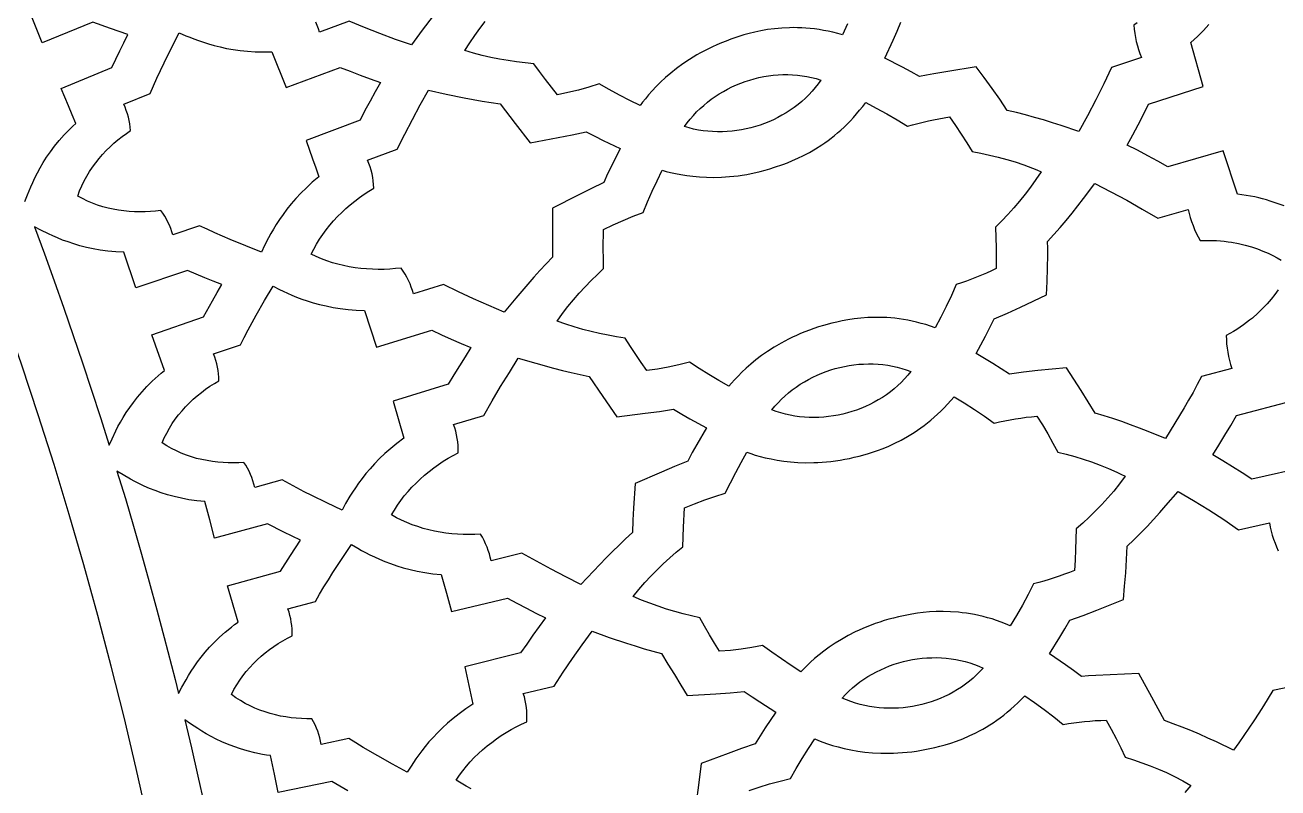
# Model space of a CAD drawing. Extents: x -550 to 550, y -550 to 550.
# Drawn here: x 336.6 to 441.3, y 78.6 to 142.3 of the extents above; entities that cross this region are included whole.
import ezdxf

# ---------------------------------------------------------------- set-up
doc = ezdxf.new("R2010")
doc.units = 0
doc.layers.add('LAYER_1', color=18, linetype='CONTINUOUS')
doc.layers.add('LAYER_10', color=4, linetype='CONTINUOUS')

msp = doc.modelspace()

# ---------------------------------------------------------------- linework, layer by layer
at = {"layer": 'LAYER_1'}
msp.add_lwpolyline([(0, 549.9999999999998, 0.4142135623730951), (-550, -4.34e-14, 0.4142135623730951), (0, -549.9999999999998, 0.4142135623730951), (550, -4.34e-14, 0.4142135623730951)], format="xyb", close=True, dxfattribs=at)
for points in [[(336.6043395996094, 127.5347747802734), (336.8200303891015, 128.0931182270796), (337.0923913295363, 128.7594328180502), (337.2550333805612, 129.1276328175044), (337.4380952983665, 129.5162898328882), (337.643661192634, 129.9232252741646), (337.873815173045, 130.3462605512963), (338.1306413492814, 130.7832170742463), (338.4162238310246, 131.2319162529775), (338.7326467279562, 131.6901794974526), (339.0819941497579, 132.1558282176345), (339.4663502061112, 132.6266838234861), (339.8877990066977, 133.1005677249702), (340.3484246611991, 133.5753013320497), (340.5940800929433, 133.8123059658012), (340.8503112792969, 134.0487060546875), (340.5561138957998, 134.7790722013329), (340.2522081889711, 135.5055077469378), (339.6312866210938, 136.9529266357422), (343.8587036132812, 138.7082824707031), (344.5254055442964, 140.1009597024491), (344.8669889869864, 140.7934065575693), (345.2160949707031, 141.4821929931641), (344.4805581384016, 141.7264545844407), (343.7477800434336, 141.9785868269431), (342.2884216308594, 142.4999237060547), (338.0448608398438, 140.7835540771484), (336.8778076171875, 143.7094421386719)], [(370.7161889548261, 143.0461385158675), (369.7963710172018, 141.8284028474235), (368.8913269042969, 140.6000671386719), (367.5780008062694, 141.0699395341094), (366.2717561035125, 141.5596182910312), (364.9732109246829, 142.06933073691), (363.6829833984375, 142.5993041992188), (361.2192687988281, 141.66064453125), (361.1287950628854, 141.9451480309678), (361.0231582392061, 142.2255939426557), (360.902954696136, 142.5009811632221)], [(405.3337177052517, 142.3617682035948), (404.9197387695312, 141.4473266601562), (404.5163311631891, 141.560780332499), (404.118574971771, 141.6609310459395), (403.7266241367349, 141.7483026583037), (403.3406325995393, 141.8234190274178), (402.9607543016423, 141.8868040111078), (402.5871431845022, 141.9389814671998), (402.2199531895773, 141.98047525352), (401.8593382583257, 142.0118092278943), (401.5054523322058, 142.0335072481489), (401.1584493526758, 142.0460931721099), (400.8184832611939, 142.0500908576033), (400.4857079992184, 142.0460241624552), (399.8423457296198, 142.0157930615389), (399.2295940755455, 141.9595907319698), (398.648684568662, 141.8816080363565), (398.1008487406351, 141.7860358373075), (397.5873181231307, 141.6770649974317), (397.1093242478149, 141.5588863793377), (396.6680986463537, 141.4356908456342), (396.2648728504131, 141.3116692589298), (395.5773468017578, 141.0779113769531), (395.1827230492372, 140.9318198721411), (394.7996195648096, 140.7796875486842), (394.4279036118264, 140.621944230896), (394.0674424536388, 140.4590197430906), (393.7181033535984, 140.2913439095815), (393.3797535750564, 140.1193465546826), (393.0522603813642, 139.9434575027078), (392.7354910358732, 139.7641065779707), (392.4293128019348, 139.5817236047852), (392.1335929429001, 139.3967384074652), (391.572997402948, 139.0206806376764), (391.0526425228276, 138.6393718631147), (390.57146640935, 138.2562506782904), (390.1284071693258, 137.8747556777138), (389.7224029095661, 137.4983254558954), (389.3523917368817, 137.1303986073454), (389.0173117580833, 136.7744137265742), (388.7161010799821, 136.4338094080922), (388.4476978093886, 136.1120242464096), (388.2110400531139, 135.8124968360369), (388.0050659179688, 135.5386657714844), (387.136218467965, 135.96510347159), (386.2757426159328, 136.4086086587563), (385.4243147064224, 136.8692183605387), (384.5826110839844, 137.3469696044922), (383.7224007525806, 137.0790994299069), (382.8537086611915, 136.8384601462187), (381.977832344187, 136.6254673153), (381.0960693359375, 136.4405364990234), (380.0993664006066, 137.727937249184), (379.6057965318952, 138.3752540194153), (379.1204528808594, 139.0287017822266), (378.405213535162, 139.1033786127212), (377.6900256247819, 139.1911092735049), (376.9742962427285, 139.2942966017539), (376.2574324820115, 139.4153434346447), (375.5388414356402, 139.5566526093536), (374.817930196624, 139.7206269630569), (374.0941058579726, 139.9096693329311), (373.3667755126953, 140.1261825561523), (373.7701767057197, 140.7670897536088), (374.1891059449284, 141.3850358781949), (374.6224189591085, 141.9822139175339), (375.0689714770463, 142.5608168592494)], [(429.5487295023415, 142.4422333968539), (429.2494506835938, 142.2527618408203), (429.2814568048005, 141.9074853928398), (429.3280255024571, 141.5631035435354), (429.3887412825818, 141.2203557181935), (429.4631886511927, 140.8799813421001), (429.5509521143078, 140.5427198405416), (429.6516161779452, 140.2093106388042), (429.764765348123, 139.8804931621741), (429.8899841308594, 139.5570068359375), (427.3907165527344, 138.7146301269531), (426.7511956266891, 137.3598826633321), (426.0852941894195, 136.0175878043765), (425.3933701081237, 134.6885212905472), (424.67578125, 133.3734588623047), (423.1939366981076, 133.8683453129658), (422.4498126101445, 134.1070964959431), (421.7031002869121, 134.3373571391292), (420.9534594579671, 134.5571053588572), (420.200549852866, 134.7643192714604), (419.4440312011654, 134.9569769932719), (418.6835632324219, 135.133056640625), (418.3786796104664, 135.6010687142554), (418.0644775949166, 136.0628418573087), (417.4154754639628, 136.9725305931269), (416.7512710014181, 137.8718413309656), (416.0865783691406, 138.7704925537109), (413.7162378237004, 138.3946298342237), (412.5338971080001, 138.1907642381468), (411.9443993235868, 138.0800653349893), (411.3563842773438, 137.9617004394531), (410.6453110264621, 138.3679944954713), (409.9237380672374, 138.7558806230379), (408.4670257568359, 139.5075302124023), (409.1578683045741, 140.9926529236071), (409.4905176087797, 141.7406018336368), (409.8035888671875, 142.4966735839844)], [(441.8095030941578, 127.1537887863049), (441.248072501559, 127.3689127385845), (440.6525261780075, 127.5682796836369), (440.341823009305, 127.6609839903827), (440.022426978481, 127.7484646996374), (439.6942834424077, 127.8302936961728), (439.3573377579572, 127.906042864761), (439.0115352820018, 127.9752840901737), (438.6568213714137, 128.0375892571828), (438.2931413830651, 128.0925302505603), (437.9204406738281, 128.1396789550781), (436.7202758789062, 131.7633056640625), (432.0984497070312, 130.4253540039062), (431.2613002825699, 130.8949531397715), (430.4184483961621, 131.3545204829519), (429.569665158353, 131.8032323087774), (428.7147216796875, 132.2402648925781), (429.1758783466332, 133.0832865220802), (429.6254039421322, 133.9324736023693), (430.0639396026978, 134.7872828597452), (430.4921264648438, 135.6471710205078), (435.064697265625, 137.1452941894531), (434.0206298828125, 140.8170776367188), (434.3016913258854, 141.0656123317377), (434.5708697027165, 141.3155395153957), (434.8284547723962, 141.5665342244988), (435.0747362940147, 141.8182714958528), (435.3100040266622, 142.0704263662637), (435.5345477294291, 142.3226738725375)], [(441.3136307836578, 120.1574155244296), (441.0385008080971, 119.7755607343461), (440.7321261920918, 119.3850476373716), (440.3930140243376, 118.9890011518002), (440.0196713935309, 118.590546195926), (439.6106053883674, 118.192807688043), (439.1643230975434, 117.7989105464453), (438.9267593102262, 117.6043790249703), (438.6793316097549, 117.411979689427), (438.4218533822165, 117.222103154602), (438.1541380136979, 117.0351400352821), (437.8759988902862, 116.8514809462541), (437.5872493980684, 116.6715165023048), (437.2877029231315, 116.4956373182209), (436.9771728515625, 116.3242340087891), (436.9872576390098, 115.9774652211469), (437.0116312229524, 115.6305352136952), (437.0501662500161, 115.284303397885), (437.102735366827, 114.9396291851672), (437.1692112200111, 114.5973719869926), (437.2494664561943, 114.2583912148123), (437.3433737220028, 113.9235462800773), (437.4508056640625, 113.5936965942383), (434.9065246582031, 112.9025344848633), (434.5597800690784, 112.2411233968519), (434.2036044305846, 111.5846063864442), (433.8385792328797, 110.9328294284143), (433.4652859661217, 110.285638497536), (433.0843061204686, 109.642879568583), (432.6962211860784, 109.0043986163294), (431.9010620117188, 107.7396545410156), (430.4514795750883, 108.3250670546275), (429.7229601850074, 108.6094767697948), (428.9912161145518, 108.8851794300205), (428.255692939323, 109.1497930149177), (427.5158362349229, 109.4009355040996), (426.7710915769532, 109.6362248771791), (426.0209045410156, 109.8532791137695), (425.4412531077484, 110.8096882031616), (424.8441167812792, 111.7554453695348), (423.6323852539062, 113.6361389160156), (421.244916312025, 113.4030331646174), (420.0530536297967, 113.2703911610186), (419.458267205778, 113.1952184072799), (418.864501953125, 113.1123046875), (418.1808068438764, 113.5608886886692), (417.4854803789817, 113.9917183341354), (416.0797576904297, 114.830078125), (416.8616448398139, 116.2721570494258), (417.2401887322728, 116.9993525317798), (417.5997009277344, 117.7358551025391), (418.701916200457, 118.2099966644679), (419.7939329416363, 118.707662808109), (421.9646911621094, 119.7325134277344), (422.006040256939, 120.84837926124), (422.0429363750097, 121.9645916151773), (422.0614694691498, 123.0808403911402), (422.0595029925046, 123.6388815316294), (422.0477294921875, 124.1968154907227), (422.5774722092657, 124.7708773287397), (423.0946226595295, 125.3564125163462), (423.600600226625, 125.951942062384), (424.0968242941982, 126.5559869756952), (424.584714245895, 127.167068265122), (425.0656894653615, 127.7837069395063), (426.0125732421875, 129.0277404785156), (427.3447550363566, 128.3449586262635), (428.6635849746559, 127.6361264548689), (429.9683256726975, 126.9016810072118), (431.2582397460938, 126.1420593261719), (433.7976379394531, 126.8539199829102), (433.8821919894879, 126.5173443297265), (433.9782521564139, 126.1830395179834), (434.0859469164206, 125.8518215015748), (434.2054047456976, 125.5245062343948), (434.3367541204342, 125.2019096703374), (434.48012351682, 124.8848477632964), (434.6356414110444, 124.5741364671659), (434.8034362792969, 124.2705917358398), (435.1572134287401, 124.2825958450511), (435.5038689374319, 124.2851197468206), (435.8433624636331, 124.2785947282566), (436.1756536656038, 124.2634520764671), (436.5007022016047, 124.2401230785602), (436.8184677298962, 124.2090390216442), (437.1289099087386, 124.1706311928269), (437.4319883963926, 124.1253308792167), (438.0158929311766, 124.0157779460496), (438.5698586003319, 123.8838305190077), (439.0935626699422, 123.732938894956), (439.586682406091, 123.5665533707593), (440.0488950748619, 123.3881242432825), (440.4798779423386, 123.2011018093905), (440.8793082746047, 123.0089363659481), (441.2468633377439, 122.8150782098202), (441.5822203978396, 122.6229776378718)], [(443.8130798339844, 105.4085311889648), (439.1197509765625, 104.3494338989258), (438.3141802267343, 104.8687300091278), (437.5022976868379, 105.3783567569367), (436.6838227305245, 105.8775027123369), (435.8584747314453, 106.3653564453125), (436.3711629602493, 107.1797496434353), (436.8726304258785, 108.0010028387545), (437.3634838199259, 108.8285352390861), (437.8443298339844, 109.6617660522461), (442.4985656738281, 110.8838119506836)], [(443.4460754394531, 87.22592163085938), (440.8650512695312, 86.68816375732422), (440.4807388742689, 86.05078612267232), (440.0891179886424, 85.4176785797963), (439.6901726768556, 84.78903970896037), (439.2838870031125, 84.16506809042873), (438.8702450316171, 83.54596230446558), (438.4492308265732, 82.93192093133507), (438.020828452185, 82.32314255130146), (437.5850219726562, 81.7198257446289), (436.1664649347107, 82.39172798746557), (435.4521809961644, 82.71781368654287), (434.7339115002891, 83.03484975243113), (434.0111699888747, 83.34098167140905), (433.2834700037112, 83.63435492975535), (432.5503250865885, 83.91311501374874), (431.8112487792969, 84.17540740966797), (431.2929995704175, 85.16538433225742), (430.7566115737626, 86.14581252457667), (429.6656799316406, 88.09693145751953), (427.2696566354514, 88.00727032387586), (426.0725506754463, 87.94625812470741), (425.474611067306, 87.90684256710261), (424.8772277832031, 87.85963439941406), (424.2233666637333, 88.34867138686472), (423.5567867371796, 88.82067621232656), (422.2071380615234, 89.7423210144043), (423.077309749925, 91.13577771381972), (423.5004111305244, 91.83940199537855), (423.9051208496094, 92.553466796875), (425.0342778229401, 92.96095498870102), (426.1546617734267, 93.39253982006647), (428.3839416503906, 94.28598022460938), (428.488599248995, 95.39546681671624), (428.5814538965037, 96.50614398295681), (428.6560425332606, 97.61800254517016), (428.7059020996094, 98.73103332519531), (429.2701987737879, 99.27270230373782), (429.822636048902, 99.82657076394936), (430.3645403816884, 100.3910781698866), (430.8972382288835, 100.9646639856062), (431.422056047224, 101.5457676751648), (431.9403202934466, 102.1328287026192), (432.9624938964844, 103.3185806274414), (434.2484424199628, 102.5566307777852), (435.5194473568931, 101.7694609181459), (436.7747929464316, 100.9575497656934), (438.0137634277344, 100.1213760375977), (440.5910339355469, 100.6800384521484), (440.6560806924927, 100.3389740180713), (440.7355946728431, 100.0003774733655), (440.8288165598021, 99.66475028540177), (440.9349870365735, 99.3325939215507), (441.0533467863611, 99.00440984918303), (441.1831364923688, 98.68069953566948), (441.3235968378002, 98.36196444838072)], [(373.88325295353, 78.4906639468196), (373.4590095635126, 78.71186030834218), (373.0463325632722, 78.95087704843803), (372.6463012695312, 79.20790100097656), (372.9103593815607, 79.60578013150426), (373.1930970090105, 79.99236228664965), (373.4934686336705, 80.36738013848463), (373.8104287373308, 80.73056635908108), (374.1429318017813, 81.08165362051093), (374.4899323088122, 81.42037459484611), (374.8503847402135, 81.74646195415848), (375.2232435777751, 82.05964837051997), (375.6074633032871, 82.35966651600248), (376.0019983985395, 82.64624906267791), (376.4058033453223, 82.91912868261818), (376.8178326254256, 83.17803804789517), (377.2370407206394, 83.4227098305808), (377.6623821127536, 83.65287670274698), (378.0928112835584, 83.86827133646561), (378.5272827148438, 84.0686264038086), (378.5466097311781, 84.36625065507036), (378.5494504591537, 84.66554161461671), (378.536293056939, 84.96538450625007), (378.5076256827025, 85.26466455377295), (378.4639364946125, 85.56226698098776), (378.4057136508375, 85.857077011697), (378.3334453095459, 86.14797986970312), (378.2476196289062, 86.4338607788086), (380.81201171875, 87.0461654663086), (381.5808273298961, 88.21117740347287), (382.3679163455915, 89.36412493728842), (383.1726310507958, 90.50485558351446), (383.9943237304688, 91.63321685791016), (385.4329053404829, 91.12784383587147), (386.8777362311221, 90.63956470095391), (387.6035384111638, 90.40625730911434), (388.332154816747, 90.18252975059357), (389.064002749667, 89.97015081257115), (389.7994995117188, 89.77088928222656), (390.3264476448363, 88.88934042784797), (390.8669379101077, 88.0158730396648), (391.4092543253057, 87.14347753924201), (391.9416809082031, 86.26514434814453), (394.3262716076867, 86.41636145421717), (395.5175488649812, 86.5046343811612), (396.7068176269531, 86.6151123046875), (397.3554011101945, 86.16598265447351), (398.0147100743142, 85.7323532578728), (399.3457336425781, 84.88300704956055), (398.4639375785295, 83.56332138768947), (398.0322780811541, 82.89780007480358), (397.6165771484375, 82.22245025634766), (396.4835453700093, 81.8392893243769), (395.3576997916468, 81.43504639759463), (393.1144409179688, 80.60260772705078), (392.8501090334412, 78.57143543285088), (392.7269064898347, 77.5548553503076)], [(397.111328125, 78.33123016357422), (397.9634384963626, 78.62477220553328), (398.824879324433, 78.8912263182732), (399.6943287935096, 79.13027062575836), (400.5704650878906, 79.34158325195312), (401.0511567312154, 80.18409402144661), (401.5489215553234, 81.01685870786149), (402.0631725622189, 81.8395594425673), (402.5933227539062, 82.6518783569336), (402.9100259927966, 82.52219937531687), (403.2662328332578, 82.38623037246063), (403.6610891269884, 82.24746376522798), (404.0937407256869, 82.10939197048201), (404.5633334810518, 81.97550740508578), (405.0690132447816, 81.8493024859024), (405.6099258685748, 81.73426962979494), (406.1852172041299, 81.6339012536265), (406.7940331031454, 81.55168977426018), (407.4355194173198, 81.49112760855905), (408.1088219983517, 81.4557071733862), (408.457137467595, 81.4485164850176), (408.8130866979395, 81.44892088560474), (409.1765629208477, 81.45735692725549), (409.5474593677818, 81.47426116207772), (409.925669270204, 81.50007014217935), (410.311085859577, 81.53522041966825), (410.7036023673627, 81.58014854665231), (411.1031120250236, 81.63529107523942), (411.509508064022, 81.70108455753746), (411.9226837158203, 81.7779655456543), (412.6335215015333, 81.93016367588714), (413.0436419961477, 82.0306879617249), (413.4859722241607, 82.15143992920464), (413.9573186847423, 82.29537772919724), (414.4544878770625, 82.46545951257353), (414.9742863002912, 82.66464343020434), (415.5135204535985, 82.8958876329605), (416.0689968361542, 83.16215027171286), (416.3518278943909, 83.30933792673477), (416.6375219471284, 83.46638949733226), (416.9256798067631, 83.63367475236421), (417.2159022856912, 83.81156346068953), (417.5077901963089, 84.000425391167), (417.8009443510124, 84.20063031265552), (418.094965562198, 84.41254799401392), (418.389454642262, 84.63654820410108), (418.6840124036006, 84.87300071177583), (418.9782396586101, 85.12227528589702), (419.2717372196865, 85.38474169532353), (419.5641058992264, 85.6607697089142), (419.8549465096259, 85.95072909552789), (420.1438598632812, 86.25498962402344), (420.9650930457451, 85.68164880335377), (421.7735727302725, 85.09003763991818), (422.5686409886284, 84.48052824673347), (423.3496398925781, 83.8534927368164), (423.7954274724206, 83.92552303203182), (424.2425744731473, 83.98998609420681), (424.6908853569574, 84.04684195450997), (425.1401645860497, 84.09605064410985), (425.5902166226231, 84.137572194175), (426.0408459288764, 84.17136663587398), (426.4918569670087, 84.19739400037534), (426.9430541992188, 84.21561431884766), (427.3641821480356, 83.45167976489803), (427.7747236341946, 82.6818033712831), (428.1689589062835, 81.90371457730494), (428.5411682128906, 81.11514282226562), (429.2373816398767, 80.89421538249361), (429.9302532305646, 80.65766479867543), (430.6198568132794, 80.4028559868913), (431.3062662163462, 80.12715386322144), (431.9895552680898, 79.82792334374606), (432.6697977968354, 79.5025293445454), (433.3470676309081, 79.14833678169964), (433.6846108587936, 78.95961757518495), (434.0214385986328, 78.76271057128906), (433.5191460228776, 78.16369099756426)], [(363.586475180135, 78.32101297883077), (362.2526550292969, 79.09647369384766), (357.77099609375, 78.16543579101562), (357.4626263649805, 79.70974761261698), (357.2998887236801, 80.48014583349666), (357.1300354003906, 81.24897766113281), (356.7854026803591, 81.3000024822239), (356.4491655048327, 81.35748600506753), (355.8016300145537, 81.49034161561701), (355.1869333840705, 81.64456941199052), (354.6045800679, 81.81719431339727), (354.054074520559, 82.00524123904654), (353.5349211965644, 82.20573510814756), (353.0466245504329, 82.41570083990959), (352.5886890366816, 82.63216335354187), (352.1606191098271, 82.85214756825366), (351.7619192243864, 83.07267840325419), (351.3920938348764, 83.29078077775273), (351.0506473958137, 83.50347961095851), (350.4509091870983, 83.9007663303288), (349.958740234375, 84.24073791503906), (350.5172982565829, 81.89620995947752), (351.06346915612, 79.54862800689526), (351.5911653652924, 77.19678305336781)]]:
    msp.add_lwpolyline(points, dxfattribs=at)
for points in [[(341.0203247070312, 127.9864120483398), (341.1782576245368, 128.4175968369454), (341.3565285070172, 128.8379772900108), (341.5541561344555, 129.2473154584691), (341.7701592868348, 129.6453733932537), (342.0035567441381, 130.0319131452979), (342.2533672863484, 130.4066967655349), (342.5186096934488, 130.7694863048979), (342.7983027454223, 131.1200438143203), (343.0914652222521, 131.4581313447354), (343.397115903921, 131.7835109470763), (343.7142735704122, 132.0959446722763), (344.0419570017088, 132.3951945712687), (344.3791849777938, 132.6810226949869), (344.7249762786502, 132.953191094364), (345.078349684261, 133.2114618203333), (345.4383239746094, 133.4555969238281), (345.4092741549512, 133.7393165854726), (345.3675425488842, 134.0223209336521), (345.3132811043465, 134.3037717681971), (345.2466417692758, 134.582830888938), (345.1677764916101, 134.8586600957051), (345.0768372192873, 135.1304211883291), (344.9739759002453, 135.3972759666401), (344.8593444824219, 135.6583862304688), (347.0575561523438, 136.5494232177734), (347.3421311961607, 137.1931701251725), (347.6342042927093, 137.8335811188599), (348.2375375550737, 139.1056810813055), (348.8609417615809, 140.3682945375222), (349.497802734375, 141.6239929199219), (350.0510026235007, 141.3778763434206), (350.3724339549295, 141.243111668148), (350.7236170601436, 141.1039556510746), (351.1044500760489, 140.9629679793607), (351.5148311395512, 140.8227083401667), (351.9546583875566, 140.6857364206531), (352.423829956971, 140.5546119079802), (352.9222439847001, 140.4318944893085), (353.4497986076501, 140.3201438517982), (354.0063919627268, 140.2219196826097), (354.5919221868362, 140.1397816689036), (355.2062874168842, 140.0762894978401), (355.8493857897766, 140.0340028565797), (356.5211154424195, 140.0154814322826), (357.2213745117188, 140.0232849121094), (358.4320068359375, 137.0508422851562), (362.9421081542969, 138.7254791259766), (363.7772469163187, 138.4004412261202), (364.6154879241422, 138.0832300712977), (365.4569514615938, 137.774433635465), (366.3017578125, 137.4746398925781), (365.8652603188795, 136.6939912041427), (365.4372474501626, 135.9087534414741), (365.0172267621261, 135.119299938293), (364.6047058105469, 134.3260040283203), (360.1065368652344, 132.6197967529297), (360.6369590303245, 131.1052628596125), (360.8981532685111, 130.3466285761906), (361.1520690917969, 129.5855560302734), (360.6169932435414, 129.1312696528492), (360.1208809677725, 128.6757077733108), (359.6621290477816, 128.220883182591), (359.2391342668603, 127.7688086716227), (358.8502934083001, 127.3214970313386), (358.4940032553923, 126.8809610526716), (358.1686605914285, 126.4492135265544), (357.8726621997002, 126.0282672439199), (357.6044048634989, 125.6201349957009), (357.3622853661159, 125.2268295728301), (357.144700490843, 124.8503637662404), (356.9500470209713, 124.4927503668646), (356.6231214305981, 123.8421319534858), (356.3686828613281, 123.2910766601562), (355.0625554801015, 123.8133554232251), (353.7620089625406, 124.3500676798757), (353.1155820621152, 124.6272198561409), (352.4726546189828, 124.9120405912174), (351.8339280469355, 125.205883280244), (351.2001037597656, 125.5101013183594), (348.9590759277344, 124.7350540161133), (348.8800139322771, 125.0088002149698), (348.7865101320373, 125.2789272492797), (348.6792588244743, 125.5446587869479), (348.5589543070476, 125.8052184958796), (348.4262908772165, 126.0598300439799), (348.2819628324404, 126.307717099154), (348.1266644701786, 126.5481033293069), (347.9610900878906, 126.7802124023438), (347.5285627229554, 126.7270120111511), (347.0917204645843, 126.6887934529537), (346.6514516336172, 126.6660202740831), (346.2086445508942, 126.6591560208707), (345.7641875372553, 126.6686642396482), (345.3189689135407, 126.695008476747), (344.8738770005903, 126.7386522784987), (344.4298001192441, 126.8000591912347), (343.9876265903421, 126.8796927612865), (343.5482447347245, 126.9780165349857), (343.1125428732312, 127.0954940586637), (342.6814093267024, 127.2325888786522), (342.2557324159778, 127.3897645412825), (341.8364004618978, 127.5674845928862), (341.4243017853023, 127.7662125797948)], [(391.7146148681641, 133.7859191894531), (391.945464260699, 134.1069507500111), (392.1919167563973, 134.4183845033772), (392.4530916253413, 134.7198154305384), (392.7281081376132, 135.0108385124813), (393.0160855632954, 135.2910487301926), (393.31614317247, 135.5600410646592), (393.6274002352195, 135.8174104968678), (393.9489760216262, 136.0627520078052), (394.2799898017724, 136.295660578458), (394.6195608457403, 136.5157311898131), (394.9668084236123, 136.7225588228572), (395.3208518054707, 136.915738458577), (395.6808102613977, 137.0948650779594), (396.0458030614758, 137.2595336619911), (396.4149494757871, 137.4093391916588), (396.7873687744141, 137.5438766479492), (397.1634886748303, 137.6686069983778), (397.54678861796, 137.778969540801), (397.9362597129917, 137.874713752821), (398.3308930691136, 137.9555891120403), (398.729679795514, 138.0213450960612), (399.131611001381, 138.0717311824859), (399.5356777959031, 138.106496848917), (399.9408712882686, 138.1253915729566), (400.3461825876658, 138.1281648322072), (400.7506028032828, 138.1145661042711), (401.1531230443082, 138.0843448667506), (401.5527344199299, 138.0372505972481), (401.9484280393366, 137.973032773366), (402.3391950117164, 137.8914408727065), (402.7240264462575, 137.792224372872), (403.1019134521484, 137.6751327514648), (402.8748928151134, 137.3513590158215), (402.6314153029788, 137.0374908150976), (402.3724351765293, 136.7339455745101), (402.0989066965496, 136.4411407192759), (401.8117841238247, 136.1594936746118), (401.5120217191393, 135.8894218657348), (401.2005737432781, 135.6313427178617), (400.8783944570259, 135.3856736562094), (400.5464381211676, 135.1528321059949), (400.205658996488, 134.933235492435), (399.8570113437717, 134.7273012407466), (399.5014494238037, 134.5354467761467), (399.1399274973687, 134.358089523852), (398.7733998252514, 134.1956469090795), (398.4028206682367, 134.0485363570461), (398.0291442871094, 133.9171752929688), (397.6520731550355, 133.7957266219258), (397.2682553114342, 133.6883708201619), (396.8786339957297, 133.595323563248), (396.4841524473462, 133.516800526755), (396.0857539057076, 133.4530173862536), (395.6843816102382, 133.4041898173148), (395.2809788003623, 133.3705334955094), (394.8764887155037, 133.3522640964082), (394.4718545950869, 133.3495972955821), (394.0680196785358, 133.3627487686019), (393.6659272052748, 133.3919341910385), (393.2665204147278, 133.4373692384628), (392.8707425463191, 133.4992695864456), (392.4795368394729, 133.5778509105576), (392.0938465336131, 133.6733288863699)], [(360.5188598632812, 123.13134765625), (360.731760276239, 123.5574828995956), (360.9646662526796, 123.9746413622161), (361.2165626358182, 124.3824308683623), (361.48643426887, 124.7804592422856), (361.7732659950502, 125.1683343082368), (362.0760426575741, 125.5456638904672), (362.3937490996569, 125.9120558132278), (362.7253701645138, 126.2671179007696), (363.06989069536, 126.6104579773438), (363.4262955354106, 126.9416838672014), (363.7935695278811, 127.2604033945935), (364.1706975159866, 127.5662243837712), (364.5566643429422, 127.8587546589855), (364.9504548519633, 128.1376020444876), (365.351053886265, 128.4023743645286), (365.7574462890625, 128.6526794433594), (365.7408709267467, 128.9511577976868), (365.7102606633488, 129.2495487826448), (365.6657338687404, 129.5468569540876), (365.6074089127931, 129.8420868678696), (365.5354041653784, 130.1342430798452), (365.4498379963681, 130.4223301458686), (365.3508287756337, 130.7053526217943), (365.2384948730469, 130.9823150634766), (367.7121276855469, 131.8966674804688), (368.3437410008053, 133.1397953367973), (368.9853726687189, 134.3778836400366), (369.6415582976831, 135.6081900964022), (370.3168334960938, 136.8279724121094), (371.8100092317939, 136.499727363502), (373.307307563361, 136.1891718176425), (374.0580032257853, 136.0450285630019), (374.8103301650053, 135.9107088297586), (375.5644885902973, 135.7880129998162), (376.3206787109375, 135.6787414550781), (377.5648913948943, 134.0544328646741), (378.8170776367188, 132.4362487792969), (381.1683744346232, 132.871718646218), (382.3414995823429, 133.1019013326498), (383.5099792480469, 133.3538818359375), (384.2107845541805, 132.986480410094), (384.9203221800022, 132.6357467640433), (386.3495025634766, 131.9535293579102), (385.6378699909359, 130.5401118038819), (385.2919286707461, 129.8288903770909), (384.9630737304688, 129.1098480224609), (383.8848082162468, 128.5944879032863), (382.8162080075319, 128.0590307246652), (380.6902465820312, 126.96533203125), (380.6842536883511, 124.9172667671289), (380.6865234375, 122.8692321777344), (380.1557103310102, 122.3203890223465), (379.6347261851701, 121.762166593184), (379.1223096214328, 121.1958674520511), (378.6171992612518, 120.6227941607522), (377.6238516373718, 119.461535374873), (376.6445922851562, 118.2888107299805), (375.3643514961223, 118.8371960835801), (374.0924014602145, 119.4049480848351), (372.8293730696878, 119.992250961275), (371.5758972167969, 120.5992889404297), (369.0604248046875, 119.8096466064453), (368.9818770241238, 120.0979762674432), (368.8880516096658, 120.3827126015652), (368.7796843181039, 120.663037084385), (368.6575109062287, 120.9381311914759), (368.5222671308308, 121.2071763984117), (368.3746887487007, 121.4693541807658), (368.215511516629, 121.7238460141119), (368.0454711914062, 121.9698333740234), (367.5705847394531, 121.9191883555507), (367.0914368220457, 121.8835275143135), (366.6090684173226, 121.8631610883646), (366.1245205034226, 121.8583993157568), (365.6388340584842, 121.8695524345427), (365.153050060646, 121.8969306827751), (364.6682094880468, 121.9408442985066), (364.1853533188252, 122.00160351979), (363.7055225311198, 122.079518584678), (363.2297581030692, 122.1748997312233), (362.7591010128121, 122.2880571974786), (362.2945922384871, 122.4193012214966), (361.8372727582329, 122.56894204133), (361.388183550188, 122.7372898950316), (360.9483655924913, 122.924655020654)], [(381.0778198242188, 117.5463027954102), (381.5201043744993, 118.1623241560016), (381.9764574264212, 118.7544735603179), (382.4458729093412, 119.3250142474398), (382.9273447526164, 119.8762094564484), (383.4198668856036, 120.4103224264247), (383.9224332376597, 120.9296163964495), (384.4340377381416, 121.4363546056039), (384.9536743164062, 121.9328002929688), (384.9365127126027, 122.7477481673385), (384.9309550430947, 123.5629259736399), (384.9469909667969, 125.1932525634766), (385.7575632351449, 125.5863204698004), (386.5806467882997, 125.9535848352646), (387.4149587661523, 126.2945858816072), (388.2592163085938, 126.6088638305664), (388.6317849146284, 127.5013277058971), (389.0225366213143, 128.3861961137725), (389.4309277932219, 129.2630765569248), (389.8564147949219, 130.1315765380859), (390.1870460590922, 130.0410636278916), (390.5576760148247, 129.9489846898501), (390.9670418469578, 129.8587106059805), (391.4138807403297, 129.7736122583019), (391.8969298797787, 129.6970605288332), (392.4149264501432, 129.6324262995933), (392.9666076362612, 129.5830804526014), (393.5507106229713, 129.5523938698764), (394.1659725951115, 129.5437374334373), (394.8111307375203, 129.5604820253031), (395.4849222350358, 129.6059985274928), (395.8321608622206, 129.64059964559), (396.1860842724964, 129.6836578220254), (396.546534613968, 129.7355944170512), (396.9133540347403, 129.7968307909199), (397.286384682918, 129.8677883038838), (397.6654687066058, 129.9488883161953), (398.0504482539086, 130.0405521881068), (398.4411654729312, 130.1432012798707), (398.8374625117783, 130.2572569517392), (399.2391815185547, 130.3831405639648), (399.9258206404116, 130.618676121954), (400.3205527829349, 130.7671514014562), (400.74483672868, 130.939516708347), (401.1951300392657, 131.1383358129144), (401.6678902763111, 131.366172485446), (402.1595750014351, 131.6255904962297), (402.6666417762564, 131.9191536155533), (403.1855481623941, 132.2494256137044), (403.4483341977124, 132.4291286205553), (403.7127517214669, 132.618970260971), (403.97835792886, 132.8192710062375), (404.2447100150939, 133.0303513276407), (404.5113651753712, 133.2525316964667), (404.7778806048941, 133.4861325840014), (405.0438134988649, 133.7314744615308), (405.3087210524861, 133.9888778003408), (405.57216046096, 134.2586630717175), (405.833688919489, 134.5411507469468), (406.0928636232755, 134.8366612973146), (406.3492417675217, 135.145515194107), (406.6023805474301, 135.4680329086099), (406.8518371582031, 135.8045349121094), (407.7397770507382, 135.334765762641), (408.6173296861429, 134.8453597406367), (409.4838020121675, 134.3366017902086), (410.3385009765625, 133.8087768554688), (410.7727755669807, 133.9335988683802), (411.2093032129308, 134.0510685755004), (411.6478944516455, 134.1611251750345), (412.0883598203579, 134.2637078651876), (412.530509856301, 134.3587558441649), (412.9741550967077, 134.4462083101716), (413.419106078811, 134.5260044614128), (413.8651733398438, 134.5980834960938), (414.3576382607902, 133.8834777402699), (414.8371034412732, 133.1599383018637), (415.3050832463344, 132.4288479254162), (415.7630920410156, 131.6915893554688), (416.4827867832352, 131.555936999761), (417.2010643969917, 131.4044032692221), (417.9183317265764, 131.2343862275485), (418.6349956162804, 131.0432839384369), (419.3514629103946, 130.828494465584), (420.0681404532101, 130.5874158726863), (420.785435089018, 130.3174462234404), (421.144440955635, 130.1708141475921), (421.5037536621094, 130.015983581543), (421.0793438184394, 129.3620657252904), (420.6380863342582, 128.7347501447001), (420.1811045134525, 128.1316572578739), (419.7095216599091, 127.5504074829137), (419.2244610775147, 126.9886212379213), (418.7270460701561, 126.4439189409986), (418.2183999417202, 125.9139210102474), (417.6996459960938, 125.3962478637695), (417.7345084670159, 124.5289551426966), (417.7574522587139, 123.6611831369669), (417.7684530631448, 122.7931780680027), (417.7674865722656, 121.9251861572266), (417.3596112584916, 121.7337163327523), (416.948282149828, 121.5493017027326), (416.5336959412648, 121.3719885866027), (416.1160493277923, 121.2018233037977), (415.6955390044004, 121.0388521737529), (415.2723616660792, 120.8831215159034), (414.8467140078188, 120.7346776496845), (414.4187927246094, 120.5935668945312), (414.014524980068, 119.6742695395637), (413.585344778872, 118.7659740951548), (413.1340686652908, 117.8683168625679), (412.6635131835938, 116.9809341430664), (412.2680707090921, 117.1185723891012), (411.8774532595937, 117.2425704851897), (411.4918464952095, 117.3534431829725), (411.1114360760505, 117.4517052340902), (410.7364076622277, 117.5378713901831), (410.3669469138523, 117.6124564028918), (410.0032394910351, 117.6759750238569), (409.6454710538873, 117.7289420047188), (409.2938272625197, 117.7718720971181), (408.9484937770434, 117.8052800526952), (408.6096562575694, 117.8296806230907), (408.2775003642089, 117.845588559945), (407.6339760962718, 117.8539855395925), (407.0194062541202, 117.8345890047616), (406.4352761186422, 117.7915169685765), (405.883070970726, 117.7288874441612), (405.3642760912595, 117.6508184446398), (404.8803767611309, 117.5614279831365), (404.4328582612284, 117.4648340727753), (404.0232058724399, 117.3651547266802), (403.3234405517578, 117.1730117797852), (402.9204401181881, 117.0506713894866), (402.5285871496278, 116.9216129083704), (402.147774527756, 116.7862734997802), (401.7778951342521, 116.6450903270593), (401.4188418507952, 116.4985005535511), (401.0705075590645, 116.3469413425992), (400.7327851407393, 116.190849857547), (400.4055674774989, 116.0306632617379), (400.0887474510225, 115.8668187185154), (399.7822179429893, 115.699753391223), (399.1996020089696, 115.3577090378019), (398.6568627288735, 115.0080275082223), (398.1531431561351, 114.6542061092318), (397.6875863441883, 114.2997421475778), (397.259335346467, 113.9481329300081), (396.8675332164049, 113.6028757632702), (396.5113230074362, 113.2674679541117), (396.1898477729946, 112.94540680928), (395.9022505665141, 112.6401896355229), (395.6476744414285, 112.355313739588), (395.4252624511719, 112.0942764282227), (394.5851860519314, 112.5737002844606), (393.7547219722502, 113.0699193778758), (392.9331960397447, 113.5809281567427), (392.1199340820312, 114.1047210693359), (391.243033798034, 113.8881989737853), (390.3592942782077, 113.699374303932), (389.4700409200588, 113.5385041599692), (388.5765991210938, 113.4058456420898), (388.1051648418197, 114.0707678443646), (387.6428986350738, 114.7421913282331), (387.1900089164551, 115.4199719983269), (386.7467041015625, 116.1039657592773), (386.038208644326, 116.2215673995423), (385.3305597690178, 116.3522070147077), (384.6233177450407, 116.4983214015023), (383.9160428417975, 116.6623473566545), (383.2082953286908, 116.8467216768929), (382.4996354751237, 117.0538811589459), (381.7896235504987, 117.2862625995422)], [(343.6313781738281, 107.1769790649414), (343.881340067408, 107.7209469836722), (344.1947276317348, 108.3687573584798), (344.3799949641614, 108.7259712460808), (344.5868654227542, 109.1023870827031), (344.8172545770066, 109.4957519800141), (345.0730779964115, 109.903813049681), (345.3562512504623, 110.3243174033712), (345.668689908652, 110.7550121527521), (346.0123095404741, 111.1936444094911), (346.3890257154214, 111.6379612852555), (346.8007540029873, 112.0857098917126), (347.249409972665, 112.5346373405299), (347.7369091939476, 112.9824907433746), (347.9958236394073, 113.2053106499532), (348.2651672363281, 113.4270172119141), (347.2058410644531, 116.3937759399414), (351.5307006835938, 117.893180847168), (352.2823438805006, 119.2444863517513), (352.6661441033006, 119.9157544121607), (353.0572357177734, 120.5829086303711), (352.3390320199499, 120.8711999871626), (351.6240698941168, 121.167199014958), (350.2013854980469, 121.7758865356445), (345.8628845214844, 120.3163986206055), (344.8817138671875, 123.3098602294922), (344.1926641651966, 123.3382731712795), (343.5338339723543, 123.3943934363972), (342.9050790138164, 123.4752452371139), (342.3062550147382, 123.5778527856986), (341.7372177002756, 123.6992402944201), (341.1978227955842, 123.8364319755471), (340.6879260258194, 123.9864520413485), (340.2073831161368, 124.146324704093), (339.7560497916922, 124.3130741760496), (339.3337817776412, 124.4837246694869), (338.9404347991393, 124.6553003966739), (338.575864581342, 124.8248255698794), (337.9324773284842, 125.1458211034208), (337.4024658203125, 125.4229049682617), (338.2405213405826, 123.1632915268498), (339.0546715713374, 120.8947762645074), (339.8510036861013, 118.6197078689958), (340.6356048583984, 116.3404350280762), (341.4100041996192, 114.0577187066271), (342.1695645888722, 111.7701545640535), (342.9110884417457, 109.4768666627076)], [(348.0631561279297, 107.3626899719238), (348.2475677613994, 107.7838857425534), (348.4515675731531, 108.1930705386355), (348.6741671120446, 108.5900668710521), (348.9143779269277, 108.9746972506851), (349.171211566656, 109.3467841884165), (349.4436795800834, 109.7061501951283), (349.7307935160636, 110.0526177817024), (350.0315649234502, 110.3860094590207), (350.345005351097, 110.7061477379652), (350.6701263478578, 111.0128551294179), (351.0059394625863, 111.3059541442607), (351.3514562441362, 111.5852672933756), (351.7056882413614, 111.8506170876446), (352.0676470031153, 112.1018260379496), (352.436344078252, 112.3387166551725), (352.810791015625, 112.5611114501953), (352.8001145039399, 112.8463444309352), (352.7774149997481, 113.1320637278189), (352.7422254354381, 113.4171484675257), (352.6940787433981, 113.7004777767353), (352.6325078560162, 113.9809307821268), (352.5570457056809, 114.2573866103797), (352.4672252247805, 114.5287243881735), (352.3625793457031, 114.7938232421875), (354.6095275878906, 115.5516052246094), (354.9241471115231, 116.1797549234018), (355.2490014599632, 116.8026999969545), (355.5827069263806, 117.4210810908864), (355.9238798039447, 118.0355388508162), (356.6230929651922, 119.2552469511447), (357.3355712890625, 120.4669494628906), (357.8742005207731, 120.1874834084895), (358.1878286518302, 120.0338282832726), (358.5310486508071, 119.8742502424108), (358.903897661043, 119.7112681481788), (359.306412825877, 119.5474008628509), (359.7386312886483, 119.3851672487019), (360.2005901926959, 119.2270861680062), (360.692326681359, 119.0756764830384), (361.2138778979767, 118.9334570560731), (361.765280985888, 118.8029467493847), (362.3465730884321, 118.6866644252479), (362.9577913489481, 118.5871289459372), (363.5989729107752, 118.5068591737271), (364.2701549172523, 118.4483739708922), (364.9713745117188, 118.414192199707), (365.9927368164062, 115.3717575073242), (370.5948791503906, 116.7736663818359), (371.4073458859705, 116.398716758689), (372.2233953814167, 116.0314094480383), (373.0431799254123, 115.6723212872699), (373.8668518066406, 115.3220291137695), (373.3827708340979, 114.5683432424571), (372.90684482496, 113.809583489712), (372.4386246382054, 113.0461384221646), (371.9776611328125, 112.2783966064453), (367.3854370117188, 110.8442306518555), (368.2506713867188, 107.7536468505859), (367.6912384066056, 107.3309308783564), (367.1703960179943, 106.9049478866144), (366.686676904012, 106.4777716322643), (366.2386137477857, 106.0514758722104), (365.8247392324428, 105.6281343633569), (365.4435860411103, 105.2098208626082), (365.0936868569153, 104.7986091268685), (364.7735743629849, 104.3965729130421), (364.4817812424463, 104.0057859780333), (364.2168401784268, 103.6283220787464), (363.9772838540534, 103.2662549720856), (363.7616449524533, 102.9216584149553), (363.3962501500813, 102.2931719769032), (363.1089172363281, 101.7594528198242), (361.8384853189096, 102.361462020048), (360.5748223718226, 102.978013781483), (359.9469364528599, 103.2940647622728), (359.3224314053281, 103.616537350907), (358.7018701055098, 103.9463602032329), (358.0858154296875, 104.2844619750977), (355.8016967773438, 103.6446075439453), (355.732226049589, 103.9212259872238), (355.6499286237067, 104.195167111322), (355.5552000736101, 104.4656764704077), (355.4484359732124, 104.7319996186488), (355.3300318964268, 104.9933821102131), (355.2003834171665, 105.2490694992684), (355.0598861093448, 105.4983073399826), (354.908935546875, 105.7403411865234), (354.4745521511534, 105.7132081996421), (354.0367476985148, 105.7012932500271), (353.5964416206423, 105.7050076092919), (353.1545533492194, 105.72476254905), (352.7120023159292, 105.7609693409149), (352.2697079524552, 105.8140392565), (351.8285896904806, 105.8843835674188), (351.3895669616888, 105.9724135452847), (350.953559197763, 106.0785404617112), (350.5214858303866, 106.2031755883117), (350.0942662912428, 106.3467301966998), (349.672820012015, 106.5096155584888), (349.2580664243864, 106.6922429452922), (348.8509249600405, 106.8950236287236), (348.4523150506604, 107.1183688803963)], [(367.2378387451172, 101.3506393432617), (367.4767345820224, 101.7634401286531), (367.7350087842933, 102.1660812963882), (368.0116289556844, 102.5582330246892), (368.3055626999503, 102.9395654917783), (368.6157776208455, 103.3097488758778), (368.9412413221246, 103.6684533552099), (369.2809214075421, 104.0153491079968), (369.6337854808526, 104.3501063124608), (369.9988011458106, 104.672395146824), (370.3749360061708, 104.9818857893089), (370.7611576656876, 105.2782484181374), (371.1564337281156, 105.561153211532), (371.5597317972095, 105.8302703477148), (371.9700194767237, 106.085270004908), (372.3862643704127, 106.325822361334), (372.8074340820312, 106.5515975952148), (372.8096273334329, 106.8505184246255), (372.7977321044721, 107.1505087242245), (372.7714733496944, 107.4503386382943), (372.7305760236458, 107.7487783111172), (372.6747650808719, 108.0445978869754), (372.6037654759185, 108.3365675101514), (372.5173021633314, 108.6234573249275), (372.4151000976562, 108.9040374755859), (374.9382934570312, 109.6686096191406), (375.6334111319802, 110.8767023554035), (376.3475111430341, 112.0738680611325), (377.0799789956568, 113.2598985339027), (377.8302001953125, 114.4345855712891), (379.298716822658, 114.016871851176), (380.7724279713689, 113.6165810482324), (381.512004692616, 113.4274403944921), (382.2538078858602, 113.2480208545955), (382.9981468316531, 113.0801108900599), (383.7453308105469, 112.9254989624023), (384.9033199202162, 111.2338623043084), (386.0682373046875, 109.5468978881836), (388.4404356009585, 109.8407171325654), (389.6247614071019, 110.0002013290192), (390.8057556152344, 110.1817169189453), (391.4816777019702, 109.7726212028901), (392.1673446883241, 109.3796366219891), (393.5499572753906, 108.6122817993164), (392.7518510973779, 107.2430896770248), (392.3623783232197, 106.5533836385974), (391.9894714355469, 105.8548278808594), (390.8818505006768, 105.4047230814047), (389.7826655063945, 104.934002157758), (387.5941467285156, 103.9691543579102), (387.4572612852023, 101.9272748578993), (387.3978494701738, 100.9059024673109), (387.3580627441406, 99.88372039794922), (386.7981804743561, 99.36511068250604), (386.2464303953931, 98.83780839608805), (385.7018514542879, 98.30293500186315), (385.1634825980764, 97.76161196299925), (384.1015309284793, 96.66410280402607), (383.0528869628906, 95.55425262451172), (381.8052354642514, 96.18193124573968), (380.5664495155009, 96.82717758447102), (379.3352484403478, 97.48693190220708), (378.1103515625, 98.15813446044922), (375.5515441894531, 97.52018737792969), (375.4887687136939, 97.81234922091164), (375.4115795739638, 98.1020373565057), (375.3204344296655, 98.38836032388805), (375.2157909402019, 98.6704266622348), (375.0981067649757, 98.94734491072214), (374.9678395633898, 99.21822360852619), (374.825446994847, 99.4821712948231), (374.67138671875, 99.73829650878906), (374.194891276169, 99.7162306429291), (373.7150261723854, 99.70938005254888), (373.2328534403493, 99.71799395841741), (372.7494351130107, 99.74232158130374), (372.2658332233194, 99.78261214197695), (371.7831098042254, 99.83911486120604), (371.3023268886785, 99.9120789597601), (370.8245465096288, 100.0017536584081), (370.350830700026, 100.1083881779192), (369.8822414928202, 100.2322317390624), (369.4198409209613, 100.3735335626067), (368.9646910173992, 100.5325428693211), (368.5178538150838, 100.7095088799748), (368.080391346965, 100.9046808153368), (367.6533656459928, 101.1183078961761)], [(399.0150756835938, 110.120548248291), (399.2652444814756, 110.4272155700573), (399.530369112901, 110.723389931099), (399.8095506864682, 111.0087175456916), (400.1018903107757, 111.2828446281102), (400.406489094422, 111.5454173926301), (400.7224481460054, 111.7960820535266), (401.0488685741243, 112.0344848250749), (401.3848514873774, 112.2602719215502), (401.7294979943629, 112.473089557228), (402.0819092036793, 112.6725839463833), (402.441186223925, 112.8584013032915), (402.8064301636985, 113.0301878422279), (403.1767421315982, 113.1875897774676), (403.5512232362227, 113.330253323286), (403.9289745861701, 113.4578246939583), (404.3090972900391, 113.5699501037598), (404.6916820688621, 113.6718734710187), (405.0805842518927, 113.7590462887912), (405.4747790123919, 113.8312741885674), (405.8732415236207, 113.8883628018375), (406.2749469588397, 113.9301177600918), (406.6788704913101, 113.9563446948202), (407.0839872942926, 113.9668492375131), (407.489272541048, 113.9614370196606), (407.8937014048373, 113.9399136727528), (408.2962490589215, 113.9020848282799), (408.6958906765613, 113.8477561177321), (409.0916014310177, 113.7767331725996), (409.4823564955515, 113.6888216243725), (409.8671310434237, 113.583827104541), (410.2449002478951, 113.4615552445952), (410.6146392822266, 113.3218116760254), (410.3681091404624, 113.0121856848329), (410.1057949687663, 112.7134060504785), (409.8286691675912, 112.4258353711723), (409.53770413739, 112.1498362451247), (409.2338722786155, 111.8857712705458), (408.9181459917207, 111.6340030456461), (408.5914976771584, 111.3948941686356), (408.2548997353813, 111.1688072377247), (407.9093245668424, 110.9561048511237), (407.5557445719947, 110.7571496070428), (407.1951321512909, 110.5723041036922), (406.8284597051839, 110.4019309392823), (406.4566996341266, 110.2463927120232), (406.0808243385718, 110.1060520201253), (405.7018062189724, 109.9812714617988), (405.3206176757812, 109.8724136352539), (404.9372838863162, 109.77381596972), (404.5480491288342, 109.6896726039488), (404.153870394052, 109.6201463616727), (403.755704672686, 109.5654000666238), (403.3545089554528, 109.5255965425343), (402.9512402330691, 109.5008986131365), (402.5468554962513, 109.4914691021627), (402.1423117357161, 109.4974708333449), (401.7385659421799, 109.5190666304156), (401.3365751063595, 109.5564193171068), (400.9372962189713, 109.6096917171509), (400.5416862707318, 109.6790466542799), (400.1507022523579, 109.7646469522262), (399.7653011545658, 109.866655434722), (399.3864399680722, 109.9852349254996)], [(387.4280242919922, 94.54655456542969), (387.9076298307386, 95.13530462837332), (388.3997837703158, 95.69937509608019), (388.9036253938741, 96.241087255895), (389.4182939845635, 96.76276239516243), (389.9429288255346, 97.26672180122718), (390.4766691999376, 97.75528676143395), (391.0186543909229, 98.23077856312744), (391.5680236816406, 98.69551849365234), (391.6371388876772, 100.3199106209085), (391.7284545898438, 101.9432525634766), (392.5612899062284, 102.2871785696518), (393.405061694663, 102.6046186773696), (394.2584684682856, 102.895174403678), (395.1202087402344, 103.158447265625), (395.5475389328088, 104.0276372039617), (395.9925696023005, 104.888119489449), (396.4547050580442, 105.739552940246), (396.933349609375, 106.5815963745117), (397.2576077786261, 106.4712819545345), (397.6216870363446, 106.3570301716982), (398.0245271387457, 106.2422790078732), (398.4650678420448, 106.1304664449299), (398.9422489024573, 106.0250304647388), (399.4550100761985, 105.9294090491704), (400.0022911194837, 105.847040180095), (400.5830317885283, 105.7813618393832), (401.1961718395476, 105.7358120089054), (401.840651028757, 105.7138286705319), (402.5154091123716, 105.7188498061333), (402.8638114133982, 105.7325614210091), (403.219385846607, 105.7543133975799), (403.5819998815248, 105.7845354835798), (403.9515209876785, 105.8236574267424), (404.327816634595, 105.8721089748015), (404.7107542918013, 105.930319875491), (405.1002014288243, 105.9987198765446), (405.4960255151909, 106.0777387256962), (405.8980940204279, 106.1678061706796), (406.3062744140625, 106.2693519592285), (407.0062564723513, 106.4635962080152), (407.4093971247512, 106.5883344427438), (407.8434726961457, 106.735171911316), (408.305109564153, 106.9068749839466), (408.7909341063915, 107.1062100308508), (409.2975727004794, 107.3359434222433), (409.8216517240348, 107.5988415283393), (410.3597975546761, 107.8976707193537), (410.6330912656596, 108.0614239623974), (410.9086365700214, 108.2351973655014), (411.1860117649637, 108.4193367249424), (411.464795147689, 108.6141878369974), (411.7445650153993, 108.8200964979432), (412.0248996652971, 109.0374085040568), (412.3053773945846, 109.2664696516148), (412.5855765004641, 109.5076257368944), (412.8650752801378, 109.7612225561722), (413.1434520308081, 110.0276059057252), (413.4202850496771, 110.3071215818303), (413.6951526339473, 110.6001153807643), (413.9676330808208, 110.9069330988041), (414.2373046875, 111.2279205322266), (415.0934409061231, 110.7052922250123), (415.9379907248116, 110.1636805725879), (416.770271255313, 109.6034057426343), (417.589599609375, 109.024787902832), (418.0304167259599, 109.123382564623), (418.4730433522378, 109.2145036865043), (418.9172866854573, 109.2981009982541), (419.3629539228668, 109.3741242296504), (419.8098522617149, 109.4425231104716), (420.2577888992499, 109.5032473704958), (420.7065710327205, 109.5562467395011), (421.156005859375, 109.6014709472656), (421.6176307621503, 108.8640631866487), (422.0627551385388, 108.1163462310394), (422.4921803514196, 107.3594483168928), (422.9067077636719, 106.5944976806641), (423.6159446155086, 106.41582679566), (424.322798788795, 106.2213739428482), (425.0275113897349, 106.0085153020982), (425.730323524532, 105.7746270532795), (426.4314762993899, 105.5170853762615), (427.1312108205127, 105.2332664509137), (427.8297681941038, 104.9205464571058), (428.1786807962638, 104.7525286157384), (428.5273895263672, 104.576301574707), (428.0632325345965, 103.9486340688974), (427.5839283985381, 103.3485388663998), (427.0904471607876, 102.7735705130609), (426.5837588639404, 102.2212835547273), (426.0648335505924, 101.6892325372457), (425.5346412633393, 101.1749720064626), (424.9941520447766, 100.6760565082248), (424.4443359375, 100.1900405883789), (424.4248284355185, 99.32158686978808), (424.3934038648923, 98.45340085954572), (424.350076556156, 97.5857273254143), (424.2948608398438, 96.71881103515625), (423.8761576448434, 96.5520619318014), (423.4544309554957, 96.39255761614557), (423.0298794622192, 96.24033332250752), (422.6027018554329, 96.09542428520606), (422.1730968255554, 95.95786573856), (421.7412630630054, 95.82769291688814), (421.3073992582015, 95.70494105450926), (420.8717041015625, 95.58964538574219), (420.4231213840385, 94.69692335603875), (419.9499112122272, 93.81659087636102), (419.4532453732672, 92.94923332898618), (418.9342956542969, 92.0954360961914), (418.5467083346847, 92.25733927470978), (418.1631099677639, 92.4051947500212), (417.7837186440864, 92.53951262188413), (417.4087524542039, 92.66080299005705), (417.0384294886683, 92.7695759542984), (416.6729678380312, 92.86634161436663), (416.3125855928447, 92.9516100700202), (415.9575008436605, 93.02589142101755), (415.6079316810303, 93.08969576711714), (415.2640961955061, 93.14353320807743), (414.9262124776395, 93.18791384365684), (414.5944986179825, 93.22334777361388), (413.9504528355043, 93.26941591569454), (413.3337035724859, 93.28581843238706), (412.7459955533419, 93.27663612175903), (412.1890735024867, 93.2459497818781), (411.6646821443349, 93.19784021081188), (411.1745662033009, 93.136388206628), (410.7204704037991, 93.06567456739407), (410.3041394702443, 92.98978009117775), (409.5917510986328, 92.83877182006836), (409.1834694901846, 92.74104167492176), (408.7859094305191, 92.63591372969687), (408.3989881852233, 92.52383279514845), (408.0226230198846, 92.4052436820313), (407.65673120009, 92.28059120110014), (407.3012299914266, 92.15032016310974), (406.9560366594815, 92.01487537881489), (406.621068469842, 91.87470165897034), (406.2962426880952, 91.73024381433083), (405.9814765798282, 91.58194665565117), (405.3817924460822, 91.27561363919035), (404.8213541933011, 90.959261095626), (404.299499946182, 90.63644751099623), (403.8155678294221, 90.31073137133916), (403.3688959677185, 89.98567116269284), (402.9588224857684, 89.66482537109542), (402.5846855082689, 89.35175248258504), (402.245823159917, 89.05001098319977), (401.9415735654099, 88.76315935897773), (401.4342651367188, 88.24835968017578), (400.6193822057205, 88.77887996667462), (399.8128678531475, 89.322251550964), (399.0149281189227, 89.8781461939999), (398.2257690429688, 90.44623565673828), (397.3377624751633, 90.28259699013358), (396.4445848552904, 90.14701741516714), (395.5475748907801, 90.03968236748042), (394.6480712890625, 89.96077728271484), (394.2194318164804, 90.653265094556), (393.8003664744134, 91.35168017727553), (393.3910757808818, 92.05586527877915), (392.9917602539062, 92.76566314697266), (392.292548304997, 92.92563202913135), (391.5949752952828, 93.0985744173356), (390.8987567485477, 93.28695249358383), (390.2036081885753, 93.49322843987449), (389.5092451391498, 93.71986443820597), (388.8153831240547, 93.96932267057672), (388.1217376670743, 94.24406531898515)], [(349.431640625, 86.43599700927734), (349.7132132421536, 86.96296326611585), (350.0631451297531, 87.59036016317567), (350.2682797590485, 87.93574127796359), (350.4959449568494, 88.29905546421682), (350.7479543067873, 88.67791119240539), (351.0261213924935, 89.06991693299929), (351.3322597975992, 89.47268115646851), (351.6681831057359, 89.88381233328306), (352.0357049005349, 90.30091893391294), (352.4366387656277, 90.72160942882815), (352.8727982846455, 91.14349228849868), (353.3459970412196, 91.56417598339452), (353.8580486189815, 91.9812689839857), (354.1292109606926, 92.1877216209389), (354.4107666015625, 92.39237976074219), (353.5397338867188, 95.4196548461914), (357.9465942382812, 96.65774536132812), (358.7806781041419, 97.96249392133544), (359.2054103989196, 98.61000814184322), (359.6371459960938, 99.25298690795898), (358.9389165353554, 99.5841036153623), (358.2443992116018, 99.92273087017412), (356.8636169433594, 100.6162185668945), (352.4456176757812, 99.4188232421875), (352.0510401825738, 100.9436489613532), (351.6454467773438, 102.4655303955078), (351.2978780183073, 102.4957503214744), (350.9583079571838, 102.5329148112188), (350.3030062954862, 102.6265791210277), (349.6792265258721, 102.7435266029082), (349.0866533819624, 102.8807605348341), (348.5249715973781, 103.035284194779), (347.9938659057403, 103.2041008607166), (347.4930210406701, 103.3842138106207), (347.0221217357885, 103.5726263224649), (346.5808527247164, 103.7663416742229), (346.1688987410749, 103.9623631438684), (345.7859445184852, 104.1576940093751), (345.4316747905681, 104.3493375487167), (344.807927753236, 104.7095757607995), (344.2951354980469, 105.0191040039062), (344.9946015009078, 102.7127712658435), (345.6758335002016, 100.4008414683292), (346.338919562383, 98.08350493658918), (346.9839477539062, 95.76095199584961), (347.6187133581876, 93.43544616999205), (348.2444993524969, 91.10763213301311), (348.8519327652843, 88.77523928080936), (349.145838199998, 87.60661623521585)], [(353.8634033203125, 86.35556030273438), (354.073582754861, 86.76515394796137), (354.3025403891065, 87.16157842118751), (354.5492832878082, 87.544716679779), (354.8128185157256, 87.91445168110202), (355.0921531376179, 88.27066638252275), (355.3862942182445, 88.61324374140736), (355.6942488223648, 88.94206671512205), (356.0150240147381, 89.25701826103301), (356.3476268601237, 89.55798133650642), (356.691064423281, 89.84483889890843), (357.0443437689693, 90.11747390560528), (357.4064719619479, 90.37576931396312), (357.7764560669763, 90.61960808134813), (358.1533031488137, 90.84887316512652), (358.5360202722196, 91.06344752266445), (358.9236145019531, 91.26321411132812), (358.9293005724704, 91.54796209277083), (358.9206575201889, 91.83359902188535), (358.8979455391864, 92.11915319288511), (358.8614248235411, 92.40365289998357), (358.8113555673311, 92.68612643739414), (358.7479979646346, 92.96560209933024), (358.6716122095294, 93.24110818000533), (358.5824584960938, 93.51167297363281), (360.8706970214844, 94.13371276855469), (361.2237094716917, 94.74231570152702), (361.5866131234314, 95.34510049427149), (361.9580661227619, 95.94279156306885), (362.3367266157413, 96.53611332419985), (363.1103026668798, 97.7125465885859), (363.8966064453125, 98.88019561767578), (364.41668085978, 98.56805124485584), (364.7200884548917, 98.39515233667936), (365.0526645364496, 98.21445767689369), (365.4146002753499, 98.02853381267522), (365.8060868424884, 97.83994729120036), (366.2273154087609, 97.65126465964548), (366.6784771450633, 97.46505246518691), (367.1597632222914, 97.28387725500107), (367.6713648113411, 97.11030557626435), (368.2134730831084, 96.94690397615311), (368.786279208489, 96.79623900184373), (369.3899743583788, 96.6608772005126), (370.0247497036738, 96.54338511933605), (370.6907964152697, 96.44632930549051), (371.3883056640625, 96.37227630615234), (371.6137237650006, 95.60223738533348), (371.8295886272446, 94.82941891061182), (372.2466430664062, 93.27967834472656), (376.9243469238281, 94.40383911132812), (377.7112294738088, 93.98056163842543), (378.5021610464065, 93.56470156311121), (379.2973297837892, 93.15682540777948), (380.096923828125, 92.75749969482422), (379.5669665875741, 92.03372242811798), (379.044840946554, 91.30437986530143), (378.5301181354795, 90.56989059798359), (378.0223693847656, 89.83067321777344), (373.3525390625, 88.67369079589844), (374.022216796875, 85.53468322753906), (373.4399650835588, 85.14714467225195), (372.8961900246957, 84.75381589246908), (372.3895169246274, 84.35688364450033), (371.9185710876957, 83.95853468465565), (371.4819778182426, 83.56095576924497), (371.0783624206099, 83.16633365457821), (370.7063501991394, 82.77685509696532), (370.3645664581729, 82.39470685271621), (370.0516365020524, 82.02207567814085), (369.7661856351196, 81.66114832954912), (369.5068391617164, 81.31411156325098), (369.2722223861848, 80.98315213555637), (368.8716791461031, 80.37821232121742), (368.5535583496094, 79.86382293701172), (367.3176004526161, 80.54280474200816), (366.0877931322905, 81.2332072837629), (364.8692726564642, 81.94280559159516), (364.2658500689357, 82.30723285445265), (363.6671752929688, 82.67937469482422), (361.3490600585938, 82.17731475830078), (361.297109003955, 82.45766426929931), (361.2321929720989, 82.7361499056211), (361.1546564169593, 83.01199179069897), (361.0648437924697, 83.28441004796576), (360.9630995525641, 83.55262480085426), (360.849768151176, 83.81585617279728), (360.7251940422392, 84.07332428722763), (360.5897216796875, 84.32424926757812), (360.1550268989448, 84.3232237750313), (359.7178176346889, 84.33759475820109), (359.2790412729092, 84.36771961321236), (358.8396451995952, 84.41395573618992), (358.4005768007363, 84.47666052325863), (357.962783462322, 84.55619137054333), (357.5272125703417, 84.65290567416886), (357.094811510785, 84.76716083026005), (356.6665276696411, 84.89931423494176), (356.2433084328998, 85.0497232843388), (355.8261011865503, 85.21874537457603), (355.4158533165822, 85.40673790177829), (355.0135122089849, 85.61405826207042), (354.6200252497479, 85.84106385157725), (354.2363398248606, 86.08811206642362)], [(404.8912811279297, 86.0617446899414), (405.1598672243426, 86.35288658551681), (405.4427115160262, 86.63268459569417), (405.7388998667786, 86.90083654987036), (406.0475181403984, 87.15704027744229), (406.3676522006839, 87.40099360780684), (406.6983879114333, 87.63239437036091), (407.038811136445, 87.85094039450141), (407.3880077395173, 88.05632950962521), (407.7450635844486, 88.24825954512924), (408.1090645350372, 88.42642833041037), (408.4790964550814, 88.5905336948655), (408.8542452083796, 88.74027346789154), (409.23359665873, 88.87534547888538), (409.616236669931, 88.99544755724389), (410.0012511057809, 89.100277532364), (410.3877258300781, 89.18953323364258), (410.7753947215485, 89.26834574702809), (411.1684994409842, 89.33207074742697), (411.566002216721, 89.38057171963314), (411.9668652770944, 89.41371214844057), (412.3700508504398, 89.43135551864319), (412.7745211650931, 89.43336531503493), (413.1792384493898, 89.4196050224098), (413.5831649316654, 89.38993812556168), (413.9852628402555, 89.34422810928456), (414.3844944034956, 89.28233845837235), (414.7798218497216, 89.20413265761901), (415.1702074072688, 89.10947419181848), (415.554613304473, 88.99822654576471), (415.9320017696697, 88.87025320425167), (416.3013350311944, 88.72541765207326), (416.6615753173828, 88.56358337402344), (416.3964449529267, 88.26926399859225), (416.1162506104712, 87.98669359283235), (415.8219803859945, 87.71617832233665), (415.514622375475, 87.45802435269809), (415.1951646748911, 87.21253784950957), (414.8645953802211, 86.98002497836407), (414.5239025874434, 86.76079190485446), (414.1740743925362, 86.55514479457369), (413.8160988914781, 86.3633898131147), (413.4509641802472, 86.18583312607038), (413.079658354822, 86.02278089903368), (412.7031695111808, 85.87453929759752), (412.3224857453019, 85.74141448735483), (411.9385951531639, 85.62371263389852), (411.552485830745, 85.52173990282152), (411.1651458740234, 85.4358024597168), (410.7769278370764, 85.36036038683906), (410.3836734827088, 85.29968520319156), (409.9863506358055, 85.25388581714682), (409.5859271212514, 85.22307113707745), (409.1833707639313, 85.20735007135605), (408.7796493887301, 85.20683152835515), (408.3757308205327, 85.22162441644736), (407.9725828842239, 85.25183764400522), (407.5711734046887, 85.29758011940133), (407.1724702068118, 85.35896075100827), (406.7774411154783, 85.4360884471986), (406.3870539555728, 85.5290721163449), (406.0022765519803, 85.63802066681977), (405.6240767295858, 85.76304300699576), (405.253422313274, 85.90424804524545)]]:
    msp.add_lwpolyline(points, close=True, dxfattribs=at)
at = {"layer": 'LAYER_10'}
for points in [[(-485, 0, 0.4142135623730952), (0, -484.9999999999998, 0.4142135623730952), (485, 0, 0.4142135623730954), (0, 484.9999999999998, 0.4142135623730952)], [(355, -1.37561e-11, 0.4142135623730731), (1.37561e-11, 354.9999999999998, 0.4142135623730953), (-355, -1.705e-13, 0.4142135623730894), (-3.5811e-12, -354.9999999999998, 0.4142135623730726)]]:
    msp.add_lwpolyline(points, format="xyb", close=True, dxfattribs=at)

doc.saveas('drawing.dxf')
